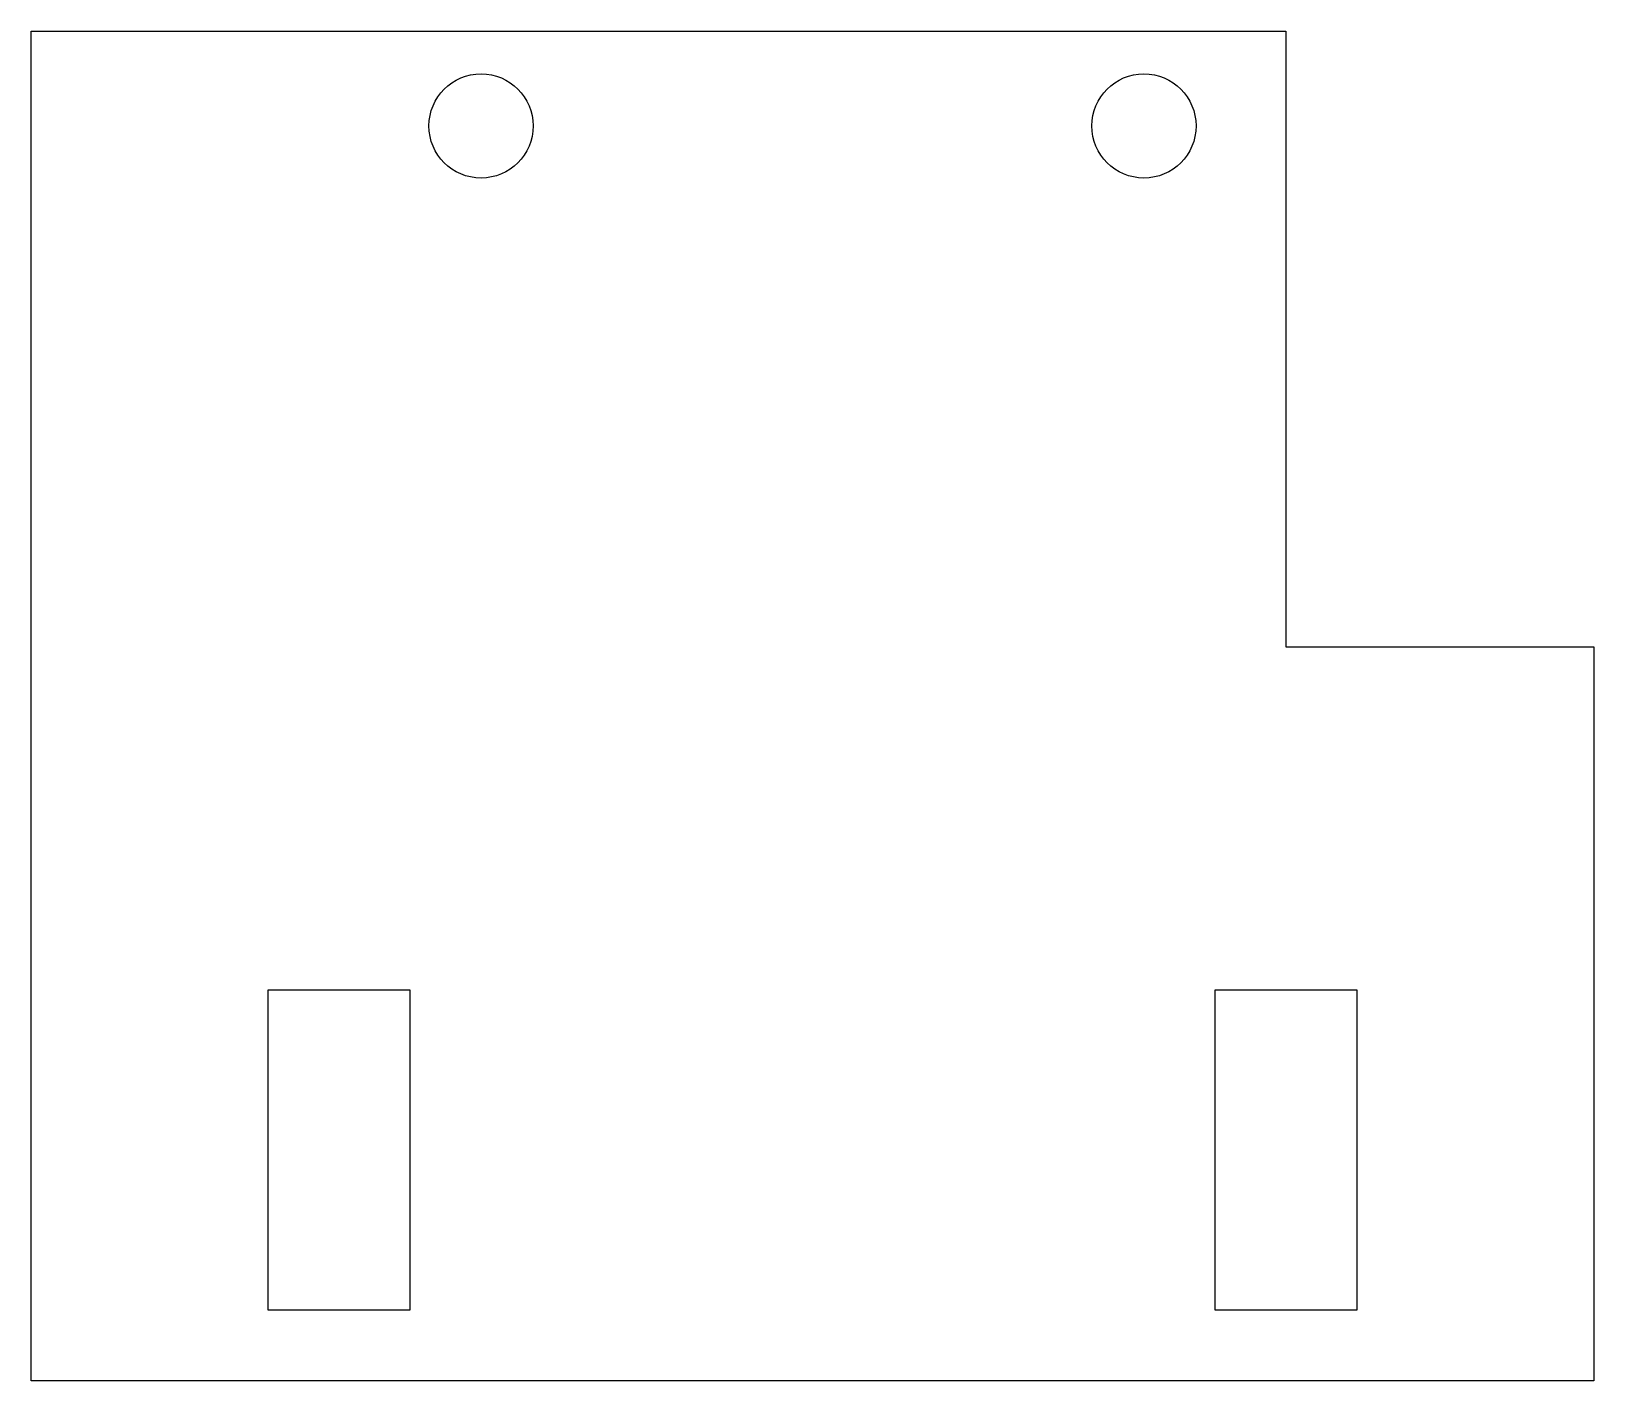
# Model space of a CAD drawing. Header units: millimetres. Extents: x -16.5 to 16.5, y -14.2 to 14.2.
import ezdxf

# ---------------------------------------------------------------- set-up
doc = ezdxf.new("R2010")
doc.units = ezdxf.units.MM

msp = doc.modelspace()

# ---------------------------------------------------------------- linework, layer by layer
at = {"color": 7, "linetype": 'Continuous', "lineweight": 25}
for p, q in [((-16.5, 14.25), (10, 14.25)), ((-16.5, -14.25), (-16.5, 14.25)), ((10, 14.25), (10, 1.25)), ((10, 1.25), (16.5, 1.25)), ((16.5, 1.25), (16.5, -14.25)), ((-8.5, -6), (-11.5, -6)), ((-11.5, -6), (-11.5, -12.75)), ((-8.5, -12.75), (-8.5, -6)), ((8.5, -6), (8.5, -12.75)), ((11.5, -6), (8.5, -6)), ((11.5, -12.75), (11.5, -6)), ((-11.5, -12.75), (-8.5, -12.75)), ((8.5, -12.75), (11.5, -12.75)), ((16.5, -14.25), (-16.5, -14.25))]:
    msp.add_line(p, q, dxfattribs=at)
for centre in [(-7, 12.25), (7, 12.25)]:
    msp.add_circle(centre, 1.1, dxfattribs=at)

doc.saveas('drawing.dxf')
